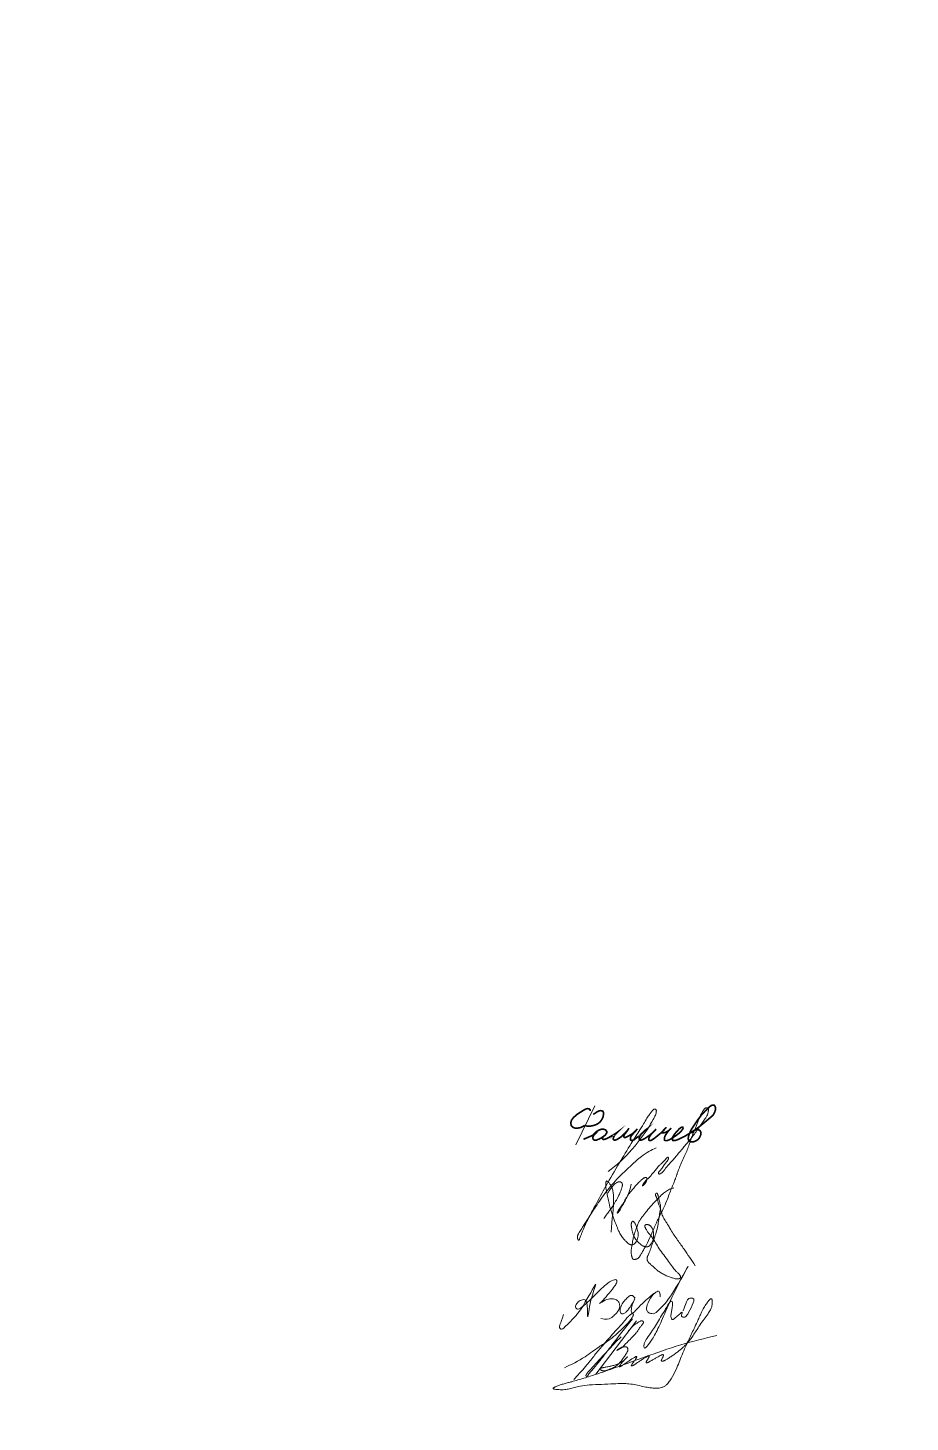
# Model space of a CAD drawing. Header units: millimetres. Extents: x 0 to 210, y 0 to 297.
# Drawn here: x 0 to 96.7, y 0 to 153 of the extents above; entities that cross this region are included whole.
import ezdxf

# ---------------------------------------------------------------- set-up
doc = ezdxf.new("R2010")
doc.units = ezdxf.units.MM
for name, pattern in [('K5LT32789', [0]), ('K5LT32790', [0]), ('K5LT32791', [0])]:
    doc.linetypes.add(name, pattern=pattern)
doc.layers.add('Системный слой', color=7, linetype='Continuous')

# ---------------------------------------------------------------- blocks, each defined once
blk = doc.blocks.new('U3')
at = {"layer": 'Системный слой', "color": 5, "linetype": 'K5LT32789', "lineweight": 18, "true_color": 0x0000ff}
for points in [[(66.59, 13.59), (66.37, 13.93), (66.02, 13.93), (65.69, 13.6), (65.32, 13.23), (65.02, 12.72), (64.9, 12.04), (65.1, 11.84), (65.46, 11.93), (65.68, 12.15), (65.94, 12.46), (66.3, 13), (66.69, 13.78), (66.3, 13), (66.17, 12.38), (66.17, 12.01), (66.26, 11.92), (66.42, 11.98), (67.18, 12.83), (68.01, 13.58), (68.42, 13.96), (68.87, 14.25), (69.08, 14.38), (69.24, 14.38), (69.33, 14.15), (69.33, 13.89), (69.33, 13.62), (69.33, 14.15), (69.24, 14.38), (69.08, 14.39), (68.42, 13.96), (67.82, 12.76), (67.82, 12.23), (68.07, 11.98), (68.41, 11.89), (68.76, 11.89), (69.05, 12.17), (69.4, 12.53), (70.55, 13.68), (73.32, 18.83), (70.55, 13.68), (69.57, 11.22), (68.81, 9.63), (68.13, 8.56), (67.69, 8.03), (67.55, 8.15), (67.55, 8.61), (67.87, 9.18), (68.45, 9.95), (69.38, 11.49), (70.32, 13.09), (70.52, 13.29), (70.67, 13.27), (70.72, 13.02), (70.64, 12.48), (70.58, 12.05), (70.49, 11.62), (70.58, 11.3), (70.75, 11.21), (71, 11.46), (71.46, 11.82), (71.88, 12.24), (71.61, 11.68), (71.74, 11.56), (71.93, 11.48), (72.13, 11.56), (72.39, 11.82), (73.09, 13.28), (73.01, 13.57), (72.75, 13.64), (72.4, 13.56), (72.18, 13.13), (72.02, 12.63), (71.88, 12.2)], [(58.75, 11.82), (58.54, 11.25), (58.34, 10.69), (58.27, 10.34), (58.43, 10.19), (58.63, 10.19), (58.83, 10.38), (59.39, 10.95), (60.78, 12.34), (62.77, 16.24), (61.58, 13.32), (61.37, 10.71), (61.37, 13.12), (61.12, 13.51), (60.55, 13.38), (60.15, 12.99), (60.02, 12.64), (60.15, 12.39), (60.51, 12.39), (61.37, 13.12), (62.54, 14.29), (63.35, 15.1), (64.27, 15.71), (64.66, 15.59), (64.56, 15.26), (64.33, 14.84), (63.56, 13.92), (62.92, 13.17), (62.48, 12.87), (63.34, 13.45), (64.02, 13.57), (64.47, 13.48), (64.77, 13.25), (64.91, 12.89), (64.91, 12.45), (64.64, 12.05), (64.37, 11.78), (63.95, 11.36), (63.48, 11.25), (62.83, 11.37)]]:
    blk.add_open_spline(points, degree=3, dxfattribs=at)
blk = doc.blocks.new('U4')
at = {"layer": 'Системный слой', "color": 5, "linetype": 'K5LT32790', "lineweight": 18, "true_color": 0x0000ff}
blk.add_open_spline([(63.97, 20.85), (64.01, 22.18), (64.34, 23.67), (64.19, 25.25), (64.11, 25.56), (64.02, 25.77), (63.93, 25.94), (63.83, 26.1), (63.74, 26.23), (63.66, 26.33), (63.6, 26.39), (63.56, 26.42), (63.54, 26.44), (63.52, 26.45), (63.51, 26.45), (63.5, 26.46), (63.49, 26.46), (63.48, 26.46), (63.47, 26.46), (63.46, 26.46), (63.46, 26.46), (63.45, 26.45), (63.44, 26.45), (63.44, 26.44), (63.43, 26.43), (63.42, 26.42), (63.42, 26.41), (63.41, 26.4), (63.41, 26.38), (63.4, 26.35), (63.39, 26.32), (63.39, 26.27), (63.38, 26.2), (63.38, 26.1), (63.38, 25.97), (63.38, 25.83), (63.4, 25.68), (63.42, 25.51), (63.46, 25.29), (63.53, 25), (63.61, 24.56), (63.74, 23.94), (63.95, 23.16), (64.25, 22.32), (64.55, 21.53), (64.83, 20.87), (65.11, 20.39), (65.38, 20.04), (65.61, 19.8), (65.79, 19.63), (65.91, 19.54), (66, 19.5), (66.06, 19.48), (66.11, 19.46), (66.17, 19.46), (66.22, 19.46), (66.28, 19.46), (66.34, 19.47), (66.39, 19.49), (66.43, 19.51), (66.47, 19.53), (66.51, 19.56), (66.55, 19.59), (66.59, 19.64), (66.64, 19.71), (66.7, 19.8), (66.77, 19.93), (66.84, 20.07), (66.89, 20.22), (66.92, 20.35), (66.93, 20.48), (66.93, 20.63), (66.91, 20.82), (66.86, 21.05), (66.79, 21.3), (66.72, 21.53), (66.65, 21.7), (66.58, 21.81), (66.53, 21.88), (66.48, 21.93), (66.44, 21.98), (66.41, 22.01), (66.38, 22.02), (66.37, 22.03), (66.35, 22.04), (66.34, 22.04), (66.33, 22.04), (66.32, 22.04), (66.31, 22.04), (66.31, 22.04), (66.3, 22.04), (66.29, 22.03), (66.29, 22.03), (66.28, 22.02), (66.27, 22.01), (66.26, 22), (66.25, 21.99), (66.24, 21.97), (66.23, 21.94), (66.21, 21.9), (66.2, 21.85), (66.18, 21.79), (66.17, 21.72), (66.17, 21.64), (66.17, 21.54), (66.19, 21.41), (66.23, 21.23), (66.27, 20.99), (66.33, 20.72), (66.43, 20.48), (66.54, 20.25), (66.68, 20.03), (66.85, 19.82), (67.03, 19.63), (67.21, 19.48), (67.36, 19.37), (67.48, 19.31), (67.59, 19.27), (67.69, 19.24), (67.78, 19.23), (67.86, 19.22), (67.92, 19.23), (67.98, 19.24), (68.02, 19.26), (68.07, 19.28), (68.11, 19.3), (68.15, 19.34), (68.2, 19.38), (68.26, 19.45), (68.33, 19.54), (68.4, 19.65), (68.47, 19.79), (68.53, 19.94), (68.58, 20.1), (68.61, 20.27), (68.62, 20.45), (68.62, 20.65), (68.6, 20.85), (68.56, 21.03), (68.51, 21.18), (68.45, 21.3), (68.39, 21.39), (68.33, 21.46), (68.28, 21.52), (68.22, 21.56), (68.16, 21.6), (68.09, 21.64), (68.03, 21.66), (67.97, 21.68), (67.92, 21.69), (67.88, 21.69), (67.85, 21.68), (67.82, 21.68), (67.79, 21.67), (67.76, 21.65), (67.73, 21.64), (67.71, 21.62), (67.69, 21.61), (67.68, 21.59), (67.67, 21.58), (67.67, 21.57), (67.66, 21.55), (67.66, 21.54), (67.65, 21.52), (67.65, 21.5), (67.65, 21.48), (67.66, 21.46), (67.67, 21.42), (67.68, 21.38), (67.71, 21.33), (67.75, 21.25), (67.8, 21.14), (67.87, 21.02), (67.96, 20.88), (68.09, 20.72), (68.29, 20.49), (68.54, 20.14), (68.86, 19.63), (69.24, 19), (69.74, 18.33), (70.24, 17.68), (70.66, 17.1), (70.95, 16.68), (71.19, 16.45), (71.35, 16.32), (71.44, 16.22), (71.5, 16.13), (71.53, 16.07), (71.56, 16.01), (71.57, 15.96), (71.58, 15.93), (71.58, 15.9), (71.58, 15.88), (71.57, 15.86), (71.57, 15.84), (71.56, 15.83), (71.55, 15.82), (71.54, 15.81), (71.53, 15.79), (71.51, 15.78), (71.49, 15.77), (71.47, 15.75), (71.43, 15.74), (71.39, 15.72), (71.35, 15.71), (71.29, 15.71), (71.23, 15.7), (71.15, 15.71), (71.04, 15.72), (70.89, 15.76), (70.66, 15.82), (70.32, 15.94), (69.92, 16.11), (69.5, 16.32), (69.17, 16.54), (68.9, 16.76), (68.66, 16.98), (68.4, 17.21), (68.17, 17.41), (68.03, 17.57), (67.97, 17.67), (67.94, 17.74), (67.92, 17.8), (67.91, 17.85), (67.9, 17.91), (67.9, 17.96), (67.91, 18.02), (67.92, 18.08), (67.94, 18.14), (67.97, 18.23), (68.03, 18.34), (68.1, 18.52), (68.21, 18.76), (68.31, 19.08), (68.43, 19.43), (68.57, 19.8), (68.73, 20.26), (68.92, 20.84), (69.08, 21.51), (69.18, 22.14), (69.24, 22.64), (69.31, 23.03), (69.37, 23.35), (69.39, 23.61), (69.36, 23.81), (69.32, 24.01), (69.26, 24.23), (69.21, 24.46), (69.16, 24.67), (69.12, 24.83), (69.09, 24.94), (69.06, 25.01), (69.04, 25.05), (69.03, 25.08), (69.01, 25.09), (69, 25.1), (68.99, 25.11), (68.98, 25.12), (68.97, 25.12), (68.96, 25.12), (68.95, 25.12), (68.95, 25.12), (68.94, 25.12), (68.93, 25.12), (68.92, 25.12), (68.9, 25.11), (68.89, 25.1), (68.88, 25.09), (68.87, 25.08), (68.86, 25.07), (68.85, 25.06), (68.84, 25.05), (68.84, 25.03), (68.83, 25.02), (68.83, 25), (68.83, 24.97), (68.83, 24.95), (68.83, 24.91), (68.84, 24.87), (68.86, 24.81), (68.89, 24.74), (68.93, 24.66), (68.98, 24.55), (69.04, 24.41), (69.09, 24.25), (69.14, 24.06), (69.22, 23.81), (69.33, 23.52), (69.43, 23.18), (69.52, 22.86), (69.62, 22.59), (69.75, 22.35), (69.9, 22.11), (70.07, 21.84), (70.27, 21.5), (70.52, 21.05), (70.86, 20.53), (71.24, 19.99), (71.61, 19.47), (72.27, 18.54), (72.79, 17.77), (73.19, 17.16)], degree=3, knots=[0, 0, 0, 0, 23.088924, 25.905784, 27.368497, 28.578535, 29.721875, 30.813961, 31.805183, 32.534012, 32.992903, 33.225793, 33.377047, 33.48833, 33.574551, 33.643805, 33.701224, 33.750367, 33.79387, 33.833355, 33.872141, 33.912355, 33.95659, 34.00557, 34.061357, 34.126468, 34.204109, 34.298549, 34.415744, 34.564555, 34.759459, 35.028229, 35.412864, 35.997175, 36.728139, 37.568941, 38.433825, 39.401332, 40.578431, 42.235398, 44.569602, 48.269133, 53.187712, 58.58434, 63.764044, 67.778676, 70.998143, 73.369834, 75.349816, 76.796874, 77.581324, 78.028914, 78.378087, 78.696803, 79.013489, 79.343373, 79.678587, 80.006824, 80.317932, 80.606471, 80.866035, 81.11641, 81.383983, 81.718354, 82.16781, 82.839361, 83.733235, 84.705422, 85.582724, 86.324391, 87.057116, 87.890757, 88.945341, 90.321141, 91.965571, 93.426367, 94.484215, 95.101021, 95.580997, 96.013141, 96.361093, 96.626002, 96.782739, 96.889142, 96.971138, 97.03813, 97.095272, 97.145901, 97.188561, 97.228747, 97.268915, 97.315311, 97.366861, 97.425655, 97.494454, 97.577142, 97.679623, 97.811915, 97.985663, 98.226797, 98.532587, 98.897786, 99.296036, 99.737821, 100.261724, 100.964229, 101.99978, 103.525411, 105.150667, 106.72453, 108.093532, 109.590313, 111.195302, 112.777483, 114.126394, 115.159714, 115.93325, 116.599105, 117.196687, 117.716186, 118.147278, 118.512091, 118.830828, 119.112084, 119.376147, 119.650254, 119.966184, 120.348472, 120.832611, 121.462575, 122.257884, 123.166317, 124.121896, 125.077441, 126.058759, 127.110722, 128.27138, 129.455541, 130.54928, 131.472222, 132.224076, 132.842804, 133.343527, 133.786162, 134.209733, 134.641953, 135.076751, 135.490934, 135.840567, 136.1162, 136.329021, 136.516582, 136.697073, 136.87991, 137.063295, 137.235465, 137.38613, 137.514261, 137.623548, 137.718445, 137.797689, 137.875651, 137.957944, 138.055516, 138.163779, 138.288043, 138.436309, 138.622516, 138.862075, 139.203128, 139.704326, 140.381097, 141.218915, 142.127317, 143.259517, 144.821141, 147.317764, 150.75711, 155.19517, 160.069171, 165.224464, 169.471142, 172.421411, 174.092925, 175.138298, 175.966748, 176.479558, 176.900272, 177.244752, 177.52135, 177.72293, 177.873709, 177.996322, 178.101436, 178.195314, 178.281517, 178.366118, 178.454913, 178.554755, 178.670049, 178.807074, 178.975201, 179.187234, 179.439473, 179.719727, 180.029511, 180.383269, 180.823448, 181.407111, 182.246837, 183.563618, 185.512414, 188.365901, 191.16936, 193.636194, 195.215931, 197.147086, 199.269225, 201.224518, 202.392176, 202.935446, 203.335749, 203.665039, 203.98044, 204.30527, 204.630666, 204.95421, 205.28424, 205.683122, 206.145312, 206.866804, 207.837862, 209.464316, 211.387339, 213.648133, 215.828171, 218.361631, 222.046321, 226.400789, 230.237614, 232.987127, 235.143069, 237.145235, 238.600123, 239.59432, 240.714469, 242.086859, 243.579513, 244.83703, 245.773068, 246.379449, 246.80954, 247.077534, 247.227517, 247.33398, 247.41847, 247.489521, 247.552012, 247.609222, 247.663606, 247.717168, 247.768592, 247.820784, 247.876677, 247.942191, 248.018083, 248.10247, 248.189421, 248.269471, 248.347072, 248.425637, 248.512886, 248.605679, 248.706816, 248.820413, 248.952282, 249.111489, 249.313956, 249.574155, 249.89782, 250.303709, 250.841791, 251.528272, 252.381244, 253.359593, 254.475963, 255.872687, 257.851092, 259.938273, 261.963603, 263.469883, 265.046448, 266.586695, 268.366913, 270.599666, 273.407082, 277.373027, 281.234201, 284.882343, 288.313023, 301, 301, 301, 301], dxfattribs=at)
blk = doc.blocks.new('U5')
at = {"layer": 'Системный слой', "color": 5, "linetype": 'K5LT32790', "lineweight": 18, "true_color": 0x0000ff}
for points, knots in [([(63.62, 27.49), (64.6, 28.18), (65.83, 29.34), (67.16, 31.04), (67.98, 32.12), (68.47, 33.03), (68.78, 33.58), (68.88, 33.87), (68.91, 34.02), (68.92, 34.11), (68.92, 34.17), (68.92, 34.2), (68.91, 34.23), (68.91, 34.25), (68.9, 34.27), (68.89, 34.28), (68.87, 34.29), (68.86, 34.3), (68.85, 34.32), (68.83, 34.33), (68.8, 34.34), (68.78, 34.34), (68.76, 34.35), (68.74, 34.35), (68.72, 34.35), (68.7, 34.35), (68.68, 34.34), (68.66, 34.34), (68.64, 34.33), (68.62, 34.31), (68.6, 34.29), (68.57, 34.26), (68.52, 34.21), (68.45, 34.13), (68.33, 33.98), (68.13, 33.71), (67.85, 33.28), (67.48, 32.64), (66.89, 31.72), (65.99, 30.3), (64.78, 28.31), (63.46, 26.03), (62.36, 24.04), (61.63, 22.67), (61.23, 21.87), (61.01, 21.39), (60.85, 21.02), (60.73, 20.7), (60.62, 20.42), (60.54, 20.21), (60.5, 20.08), (60.47, 20.02), (60.45, 20), (60.44, 19.99), (60.44, 19.98), (60.43, 19.97), (60.42, 19.97), (60.42, 19.96), (60.41, 19.96), (60.41, 19.96), (60.4, 19.96), (60.4, 19.96), (60.39, 19.96), (60.39, 19.96), (60.38, 19.96), (60.38, 19.97), (60.37, 19.97), (60.37, 19.98), (60.36, 19.98), (60.35, 19.99), (60.34, 20.01), (60.33, 20.03), (60.31, 20.06), (60.3, 20.1), (60.28, 20.15), (60.27, 20.2), (60.26, 20.26), (60.26, 20.32), (60.27, 20.39), (60.28, 20.45), (60.31, 20.52), (60.34, 20.6), (60.39, 20.69), (60.48, 20.84), (60.64, 21.11), (60.97, 21.62), (61.57, 22.56), (62.44, 23.9), (63.55, 25.52), (64.86, 26.94), (66.12, 28.15), (67.15, 29.07), (68.07, 29.7), (68.63, 29.96), (68.89, 30.08)], [0, 0, 0, 0, 8.550609, 12.054989, 15.548009, 18.191121, 19.498995, 20.058209, 20.381615, 20.589671, 20.716665, 20.79368, 20.851701, 20.900722, 20.944653, 20.985245, 21.025642, 21.06834, 21.115939, 21.168338, 21.224707, 21.283052, 21.340576, 21.394663, 21.443781, 21.488289, 21.53119, 21.575808, 21.625508, 21.683081, 21.754287, 21.848548, 21.98875, 22.223415, 22.641351, 23.38396, 24.591455, 26.333193, 28.725175, 32.394143, 38.444137, 45.386804, 51.336644, 54.759282, 56.550214, 57.736198, 58.581068, 59.410817, 60.190375, 60.748602, 61.044545, 61.139793, 61.19713, 61.237089, 61.267135, 61.290713, 61.309862, 61.325937, 61.339917, 61.352551, 61.36445, 61.376142, 61.388111, 61.400062, 61.412022, 61.424542, 61.439066, 61.45699, 61.479741, 61.509795, 61.550475, 61.607942, 61.688058, 61.795635, 61.922219, 62.059168, 62.198495, 62.342871, 62.495112, 62.658157, 62.830855, 63.02153, 63.245709, 63.594568, 64.237865, 65.516344, 67.957442, 72.253573, 76.989753, 81.977365, 86.090995, 89.562811, 91.905588, 94, 94, 94, 94]), ([(66.17, 26.12), (66.09, 25.64), (65.86, 25.03), (65.5, 24.29), (65.26, 23.9), (65.09, 23.58), (64.99, 23.38), (64.93, 23.26), (64.88, 23.19), (64.85, 23.14), (64.81, 23.1), (64.77, 23.05), (64.74, 23.02), (64.7, 22.98), (64.68, 22.96), (64.66, 22.94), (64.65, 22.93), (64.64, 22.93), (64.64, 22.93), (64.64, 22.92), (64.63, 22.92), (64.63, 22.92), (64.63, 22.92), (64.63, 22.92), (64.62, 22.92), (64.62, 22.93), (64.62, 22.93), (64.62, 22.93), (64.62, 22.94), (64.63, 22.94), (64.63, 22.94), (64.63, 22.95), (64.63, 22.96), (64.64, 22.98), (64.65, 23), (64.66, 23.03), (64.67, 23.06), (64.69, 23.1), (64.71, 23.14), (64.74, 23.19), (64.77, 23.25), (64.82, 23.32), (64.89, 23.41), (64.99, 23.54), (65.12, 23.74), (65.27, 23.98), (65.41, 24.23), (65.55, 24.49), (65.72, 24.78), (65.93, 25.08), (66.16, 25.35), (66.36, 25.58), (66.57, 25.83), (66.82, 26.12), (67.11, 26.41), (67.33, 26.62), (67.47, 26.73), (67.54, 26.77), (67.6, 26.8), (67.65, 26.82), (67.7, 26.84), (67.74, 26.85), (67.77, 26.85), (67.79, 26.85), (67.81, 26.85), (67.82, 26.84), (67.83, 26.84), (67.84, 26.83), (67.85, 26.83), (67.86, 26.82), (67.86, 26.81), (67.87, 26.81), (67.87, 26.8), (67.88, 26.79), (67.88, 26.77), (67.88, 26.75), (67.88, 26.73), (67.88, 26.7), (67.88, 26.65), (67.87, 26.59), (67.86, 26.53), (67.84, 26.46), (67.82, 26.4), (67.8, 26.35), (67.77, 26.29), (67.73, 26.24), (67.68, 26.18), (67.64, 26.12), (67.6, 26.07), (67.56, 26.04), (67.53, 26.01), (67.5, 25.98), (67.47, 25.96), (67.44, 25.94), (67.43, 25.92), (67.41, 25.92), (67.41, 25.91), (67.4, 25.91), (67.4, 25.91), (67.39, 25.91), (67.39, 25.91), (67.39, 25.91), (67.39, 25.91), (67.38, 25.91), (67.38, 25.91), (67.38, 25.91), (67.38, 25.91), (67.38, 25.92), (67.38, 25.92), (67.38, 25.92), (67.38, 25.93), (67.38, 25.93), (67.39, 25.94), (67.39, 25.95), (67.4, 25.96), (67.4, 25.98), (67.42, 26), (67.43, 26.03), (67.45, 26.05), (67.46, 26.08), (67.48, 26.1), (67.5, 26.14), (67.53, 26.19), (67.57, 26.26), (67.62, 26.34), (67.69, 26.42), (67.78, 26.52), (67.9, 26.63), (68.06, 26.76), (68.2, 26.91), (68.34, 27.07), (68.46, 27.23), (68.6, 27.39), (68.75, 27.56), (68.89, 27.75), (69.04, 27.94), (69.22, 28.14), (69.43, 28.33), (69.63, 28.52), (69.78, 28.67), (69.88, 28.78), (69.94, 28.86), (70, 28.92), (70.05, 28.97), (70.09, 29.01), (70.12, 29.04), (70.14, 29.05), (70.16, 29.06), (70.17, 29.07), (70.17, 29.07), (70.18, 29.07), (70.19, 29.07), (70.19, 29.07), (70.2, 29.07), (70.2, 29.07), (70.21, 29.06), (70.21, 29.06), (70.22, 29.06), (70.22, 29.05), (70.22, 29.05), (70.23, 29.04), (70.23, 29.03), (70.24, 29.02), (70.24, 29), (70.24, 28.98), (70.25, 28.96), (70.25, 28.93), (70.24, 28.9), (70.24, 28.87), (70.23, 28.85), (70.22, 28.82), (70.2, 28.78), (70.17, 28.74), (70.12, 28.67), (70.05, 28.58), (69.95, 28.45), (69.83, 28.3), (69.72, 28.12), (69.61, 27.95), (69.49, 27.81), (69.41, 27.7), (69.34, 27.6), (69.28, 27.54), (69.23, 27.49), (69.2, 27.45), (69.18, 27.42), (69.17, 27.39), (69.16, 27.38), (69.16, 27.36), (69.16, 27.34), (69.16, 27.32), (69.16, 27.3), (69.16, 27.28), (69.17, 27.27), (69.17, 27.25), (69.18, 27.24), (69.19, 27.24), (69.19, 27.23), (69.2, 27.22), (69.2, 27.22), (69.21, 27.22), (69.22, 27.21), (69.23, 27.21), (69.24, 27.21), (69.25, 27.21), (69.27, 27.22), (69.28, 27.22), (69.31, 27.23), (69.33, 27.24), (69.37, 27.26), (69.42, 27.29), (69.47, 27.32), (69.53, 27.37), (69.59, 27.42), (69.66, 27.49), (69.75, 27.6), (69.87, 27.76), (70.05, 27.99), (70.3, 28.28), (70.63, 28.63), (70.98, 29.04), (71.37, 29.51), (71.75, 29.97), (72.14, 30.42), (72.52, 30.86), (72.91, 31.34), (73.27, 31.86), (73.63, 32.38), (73.98, 32.85), (74.26, 33.26), (74.45, 33.56), (74.55, 33.77), (74.58, 33.91), (74.61, 34.02), (74.62, 34.11), (74.63, 34.17), (74.64, 34.22), (74.64, 34.27), (74.63, 34.31), (74.63, 34.34), (74.61, 34.37), (74.6, 34.4), (74.59, 34.42), (74.57, 34.44), (74.55, 34.46), (74.54, 34.47), (74.52, 34.49), (74.5, 34.49), (74.49, 34.5), (74.47, 34.5), (74.46, 34.5), (74.44, 34.5), (74.42, 34.5), (74.39, 34.5), (74.37, 34.49), (74.34, 34.47), (74.3, 34.45), (74.26, 34.43), (74.22, 34.39), (74.18, 34.35), (74.14, 34.3), (74.1, 34.24), (74.05, 34.16), (73.99, 34.05), (73.89, 33.88), (73.76, 33.64), (73.63, 33.31), (73.48, 32.94), (73.34, 32.55), (73.17, 32.14), (72.98, 31.7), (72.79, 31.22), (72.61, 30.7), (72.42, 30.16), (72.2, 29.58), (71.91, 28.95), (71.62, 28.35), (71.41, 27.82), (71.28, 27.45), (71.2, 27.24), (71.16, 27.11), (71.1, 26.94), (70.98, 26.63), (70.81, 26.19), (70.58, 25.63), (70.33, 24.99), (70.04, 24.23), (69.66, 23.37), (69.16, 22.38), (68.67, 21.3), (68.2, 20.21), (67.77, 19.28), (67.36, 18.67), (67.17, 18.27), (67.04, 18.09), (66.96, 18.01), (66.9, 17.97), (66.84, 17.93), (66.78, 17.9), (66.72, 17.88), (66.65, 17.86), (66.58, 17.85), (66.52, 17.85), (66.47, 17.85), (66.43, 17.86), (66.4, 17.86), (66.38, 17.87), (66.36, 17.88), (66.35, 17.9), (66.33, 17.91), (66.32, 17.93), (66.3, 17.95), (66.29, 17.98), (66.27, 18.01), (66.26, 18.07), (66.24, 18.15), (66.21, 18.26), (66.18, 18.4), (66.15, 18.55), (66.14, 18.7), (66.15, 18.86), (66.18, 19.04), (66.23, 19.27), (66.28, 19.59), (66.34, 19.99), (66.45, 20.44), (66.59, 20.86), (66.7, 21.2), (66.8, 21.47), (66.89, 21.73), (67.01, 21.99), (67.2, 22.29), (67.49, 22.68), (67.89, 23.2), (68.44, 23.83), (69.01, 24.46), (69.54, 24.98), (69.94, 25.31), (70.25, 25.49), (70.53, 25.61), (70.73, 25.67), (70.85, 25.71)], [0, 0, 0, 0, 9.050129, 12.27524, 15.459, 17.73484, 19.057413, 19.710841, 20.186256, 20.578255, 20.920156, 21.263228, 21.624829, 21.943402, 22.174143, 22.29629, 22.36276, 22.406894, 22.439057, 22.464194, 22.484922, 22.502166, 22.516262, 22.528133, 22.539447, 22.552242, 22.56817, 22.588053, 22.611987, 22.639741, 22.672744, 22.715192, 22.776687, 22.87041, 23.023044, 23.2152, 23.446308, 23.698853, 24.014406, 24.364067, 24.793807, 25.28352, 25.941626, 26.877925, 28.429965, 30.348657, 32.240773, 33.898399, 35.948367, 38.485583, 40.825304, 42.59187, 44.267244, 46.970047, 49.74801, 51.863744, 52.701471, 53.104911, 53.483029, 53.862972, 54.210178, 54.473163, 54.650607, 54.780151, 54.882015, 54.96597, 55.037892, 55.101774, 55.160577, 55.215489, 55.269733, 55.3265, 55.390437, 55.464507, 55.552848, 55.661752, 55.802045, 55.996896, 56.278982, 56.657771, 57.087852, 57.530059, 57.926999, 58.28654, 58.645161, 59.086887, 59.580412, 60.070145, 60.456808, 60.770321, 61.020502, 61.287434, 61.539711, 61.751465, 61.877288, 61.951174, 62.001019, 62.037083, 62.064047, 62.085222, 62.102691, 62.117816, 62.131035, 62.143011, 62.154708, 62.167188, 62.181333, 62.197688, 62.21651, 62.238222, 62.264236, 62.296726, 62.338711, 62.394112, 62.469848, 62.581386, 62.750144, 62.953234, 63.151975, 63.325302, 63.501424, 63.750698, 64.126703, 64.655732, 65.239268, 65.888652, 66.649933, 67.724768, 68.970934, 70.450533, 71.673771, 72.965674, 74.199734, 75.716608, 77.191491, 78.669398, 80.263602, 82.259995, 84.0227, 85.431088, 86.180031, 86.82002, 87.357354, 87.830339, 88.196682, 88.427814, 88.563885, 88.657509, 88.728451, 88.784957, 88.831759, 88.871976, 88.907862, 88.941164, 88.973333, 89.002363, 89.031139, 89.061129, 89.097204, 89.139544, 89.190239, 89.252182, 89.329582, 89.428874, 89.559889, 89.727893, 89.910432, 90.08993, 90.259821, 90.437176, 90.634512, 90.867411, 91.167757, 91.627014, 92.382088, 93.419966, 94.672454, 96.030915, 97.344377, 98.512333, 99.382533, 100.080146, 100.642761, 101.098523, 101.416568, 101.614452, 101.761411, 101.888131, 102.002041, 102.112642, 102.228685, 102.353162, 102.475542, 102.582798, 102.67162, 102.744553, 102.805473, 102.857643, 102.905538, 102.953137, 103.003348, 103.057077, 103.11538, 103.180499, 103.255316, 103.343787, 103.451799, 103.589159, 103.775473, 104.036879, 104.381072, 104.782032, 105.231565, 105.731185, 106.331113, 107.131661, 108.329516, 110.150194, 112.636877, 115.501671, 119.160964, 122.898631, 126.952961, 130.409086, 134.037174, 137.994275, 142.035946, 146.041027, 149.822245, 153.085433, 155.385996, 156.523495, 157.344961, 158.084473, 158.656408, 159.032405, 159.319553, 159.62593, 159.882585, 160.081757, 160.265654, 160.447561, 160.63144, 160.806021, 160.962993, 161.100471, 161.220792, 161.327559, 161.424857, 161.521276, 161.623153, 161.736504, 161.863212, 162.008568, 162.179889, 162.387514, 162.643846, 162.945007, 163.264358, 163.6135, 164.014772, 164.533206, 165.020618, 165.794064, 166.857794, 168.64401, 171.006738, 173.517367, 176.204619, 178.789913, 181.800729, 185.264053, 188.598832, 192.086757, 196.039981, 200.351441, 204.98312, 208.606796, 211.174086, 212.324149, 212.840152, 213.814159, 215.76165, 218.911517, 222.760316, 227.121283, 231.883071, 238.054257, 244.879079, 252.670992, 260.372327, 267.206768, 271.910472, 274.294825, 275.442431, 276.007431, 276.456493, 276.872537, 277.298483, 277.734538, 278.182349, 278.627236, 279.027811, 279.347916, 279.582846, 279.760539, 279.906542, 280.032941, 280.152577, 280.276179, 280.413989, 280.572354, 280.762102, 281.004984, 281.334701, 281.830666, 282.557033, 283.530703, 284.521091, 285.429966, 286.323075, 287.47734, 288.942216, 290.783007, 293.428229, 296.57457, 299.586331, 301.717918, 303.359613, 305.016414, 306.799751, 308.827327, 311.560281, 315.955926, 321.284596, 327.290578, 331.929165, 335.294372, 337.07654, 338.608554, 341, 341, 341, 341]), ([(63.6, 25.13), (63.8, 25.43), (64.03, 25.83), (64.4, 26.16), (64.54, 26.25), (64.65, 26.31), (64.73, 26.35), (64.8, 26.37), (64.85, 26.37), (64.89, 26.38), (64.92, 26.37), (64.95, 26.37), (64.99, 26.36), (65.02, 26.34), (65.05, 26.32), (65.08, 26.3), (65.11, 26.28), (65.13, 26.25), (65.15, 26.22), (65.16, 26.19), (65.18, 26.16), (65.19, 26.13), (65.19, 26.09), (65.2, 26.04), (65.2, 25.98), (65.19, 25.91), (65.17, 25.8), (65.13, 25.66), (65.06, 25.47), (64.94, 25.18), (64.74, 24.75), (64.47, 24.22), (64.13, 23.7), (63.81, 23.25), (63.5, 22.81), (63.29, 22.52), (63.18, 22.35)], [0, 0, 0, 0, 6.031327, 7.224988, 8.103691, 8.779791, 9.271523, 9.620615, 9.879085, 10.092232, 10.278511, 10.453749, 10.630111, 10.818394, 11.017829, 11.223201, 11.427374, 11.623322, 11.806227, 11.978077, 12.150954, 12.337468, 12.550087, 12.799771, 13.111892, 13.519386, 14.078895, 14.842107, 15.895849, 17.445078, 19.990893, 23.601088, 27.190299, 30.147219, 32.759048, 36, 36, 36, 36])]:
    blk.add_open_spline(points, degree=3, knots=knots, dxfattribs=at)
blk = doc.blocks.new('U6')
at = {"layer": 'Системный слой', "color": 5, "linetype": 'K5LT32790', "lineweight": 18, "true_color": 0x0000ff}
blk.add_line((66.73, 11.11), (62.27, 5.26), dxfattribs=at)
for points, knots in [([(65.88, 10), (66.09, 10.26), (66.37, 10.58), (66.79, 10.86), (66.98, 10.98), (67.12, 11.06), (67.21, 11.1), (67.25, 11.11), (67.29, 11.11), (67.32, 11.11), (67.35, 11.11), (67.37, 11.1), (67.4, 11.09), (67.42, 11.08), (67.44, 11.07), (67.46, 11.05), (67.47, 11.04), (67.48, 11.03), (67.49, 11.01), (67.5, 11), (67.5, 10.99), (67.51, 10.97), (67.51, 10.96), (67.51, 10.94), (67.51, 10.92), (67.5, 10.9), (67.49, 10.88), (67.48, 10.85), (67.46, 10.81), (67.42, 10.76), (67.37, 10.69), (67.29, 10.6), (67.19, 10.47), (67.08, 10.32), (66.96, 10.13), (66.79, 9.9), (66.57, 9.63), (66.29, 9.34), (66.01, 9.05), (65.78, 8.81), (65.59, 8.62), (65.45, 8.47), (65.34, 8.35), (65.25, 8.27), (65.17, 8.21), (65.1, 8.16), (65.02, 8.1), (64.93, 8.05), (64.83, 8), (64.75, 7.95), (64.69, 7.92), (64.66, 7.9), (64.63, 7.89), (64.62, 7.88), (64.61, 7.88), (64.6, 7.88), (64.59, 7.87), (64.59, 7.87), (64.58, 7.87), (64.58, 7.87), (64.58, 7.87), (64.58, 7.87), (64.58, 7.87), (64.58, 7.87), (64.58, 7.87), (64.58, 7.87), (64.58, 7.88), (64.58, 7.88), (64.58, 7.88), (64.59, 7.88), (64.59, 7.88), (64.59, 7.89), (64.6, 7.89), (64.61, 7.9), (64.62, 7.9), (64.63, 7.91), (64.65, 7.92), (64.67, 7.94), (64.71, 7.97), (64.77, 8.01), (64.85, 8.05), (64.94, 8.11), (65.04, 8.16), (65.14, 8.21), (65.24, 8.24), (65.34, 8.26), (65.43, 8.27), (65.5, 8.27), (65.57, 8.26), (65.61, 8.25), (65.65, 8.24), (65.67, 8.23), (65.69, 8.22), (65.71, 8.2), (65.73, 8.18), (65.74, 8.17), (65.75, 8.14), (65.77, 8.12), (65.78, 8.08), (65.79, 8.05), (65.79, 8), (65.8, 7.95), (65.79, 7.9), (65.79, 7.85), (65.77, 7.79), (65.75, 7.73), (65.71, 7.65), (65.64, 7.54), (65.54, 7.39), (65.39, 7.17), (65.2, 6.88), (64.97, 6.58), (64.73, 6.33), (64.51, 6.15), (64.31, 6.02), (64.11, 5.92), (63.86, 5.83), (63.61, 5.75), (63.4, 5.66), (63.26, 5.62), (63.17, 5.62), (63.11, 5.62), (63.07, 5.63), (63.02, 5.64), (62.97, 5.66), (62.91, 5.68), (62.87, 5.7), (62.84, 5.72), (62.81, 5.74), (62.79, 5.75), (62.77, 5.77), (62.75, 5.79), (62.74, 5.8), (62.73, 5.82), (62.73, 5.83), (62.73, 5.84), (62.73, 5.85), (62.74, 5.87), (62.75, 5.88), (62.76, 5.89), (62.78, 5.9), (62.8, 5.91), (62.83, 5.92), (62.87, 5.94), (62.93, 5.95), (63, 5.97), (63.09, 5.98), (63.22, 6.01), (63.4, 6.04), (63.65, 6.08), (63.98, 6.15), (64.35, 6.24), (64.71, 6.37), (65, 6.52), (65.22, 6.66), (65.38, 6.78), (65.5, 6.89), (65.58, 6.97), (65.64, 7.03), (65.68, 7.07), (65.71, 7.1), (65.72, 7.12), (65.74, 7.14), (65.75, 7.15), (65.76, 7.16), (65.76, 7.17), (65.77, 7.17), (65.77, 7.17), (65.77, 7.18), (65.77, 7.18), (65.77, 7.18), (65.77, 7.18), (65.77, 7.18), (65.77, 7.18), (65.77, 7.18), (65.77, 7.18), (65.76, 7.18), (65.76, 7.18), (65.75, 7.17), (65.75, 7.16), (65.74, 7.15), (65.72, 7.14), (65.71, 7.13), (65.68, 7.1), (65.65, 7.07), (65.61, 7.03), (65.56, 6.97), (65.48, 6.89), (65.36, 6.76), (65.23, 6.6), (65.09, 6.44), (64.99, 6.32), (64.93, 6.23), (64.9, 6.19), (64.88, 6.16), (64.86, 6.13), (64.86, 6.11), (64.85, 6.1), (64.85, 6.09), (64.85, 6.08), (64.85, 6.07), (64.85, 6.07), (64.86, 6.06), (64.87, 6.06), (64.88, 6.06), (64.89, 6.07), (64.91, 6.07), (64.94, 6.08), (64.97, 6.1), (65.01, 6.12), (65.06, 6.15), (65.13, 6.19), (65.23, 6.25), (65.36, 6.33), (65.56, 6.47), (65.82, 6.65), (66.1, 6.84), (66.33, 7), (66.49, 7.09), (66.58, 7.14), (66.64, 7.17), (66.68, 7.19), (66.71, 7.2), (66.73, 7.21), (66.75, 7.21), (66.77, 7.21), (66.78, 7.21), (66.78, 7.2), (66.79, 7.19), (66.79, 7.18), (66.79, 7.17), (66.78, 7.16), (66.78, 7.14), (66.77, 7.13), (66.76, 7.11), (66.75, 7.08), (66.73, 7.04), (66.7, 7), (66.65, 6.93), (66.59, 6.83), (66.49, 6.7), (66.39, 6.56), (66.31, 6.44), (66.25, 6.35), (66.22, 6.29), (66.2, 6.26), (66.19, 6.24), (66.18, 6.22), (66.17, 6.2), (66.17, 6.19), (66.17, 6.18), (66.17, 6.17), (66.18, 6.17), (66.18, 6.16), (66.19, 6.16), (66.21, 6.16), (66.22, 6.16), (66.24, 6.16), (66.27, 6.17), (66.3, 6.19), (66.34, 6.21), (66.39, 6.23), (66.46, 6.27), (66.56, 6.33), (66.69, 6.42), (66.89, 6.55), (67.16, 6.73), (67.44, 6.92), (67.68, 7.07), (67.84, 7.17), (67.93, 7.22), (67.99, 7.24), (68.03, 7.26), (68.07, 7.27), (68.09, 7.27), (68.11, 7.28), (68.12, 7.27), (68.13, 7.27), (68.14, 7.26), (68.14, 7.25), (68.15, 7.24), (68.14, 7.22), (68.14, 7.2), (68.13, 7.19), (68.13, 7.17), (68.12, 7.14), (68.1, 7.11), (68.07, 7.06), (68.03, 6.99), (67.98, 6.9), (67.92, 6.8), (67.87, 6.72), (67.84, 6.66), (67.82, 6.62), (67.81, 6.59), (67.81, 6.57), (67.8, 6.56), (67.8, 6.55), (67.8, 6.54), (67.8, 6.53), (67.81, 6.52), (67.81, 6.51), (67.83, 6.5), (67.84, 6.5), (67.85, 6.5), (67.88, 6.5), (67.9, 6.51), (67.94, 6.52), (67.98, 6.53), (68.03, 6.56), (68.11, 6.59), (68.2, 6.64), (68.34, 6.72), (68.55, 6.84), (68.81, 7), (69.09, 7.16), (69.31, 7.28), (69.45, 7.35), (69.52, 7.38), (69.57, 7.39), (69.61, 7.4), (69.64, 7.41), (69.66, 7.41), (69.68, 7.4), (69.69, 7.4), (69.7, 7.39), (69.71, 7.37), (69.71, 7.36), (69.71, 7.35), (69.71, 7.33), (69.71, 7.32), (69.7, 7.3), (69.69, 7.27), (69.68, 7.24), (69.66, 7.2), (69.64, 7.14), (69.59, 7.06), (69.55, 6.97), (69.51, 6.89), (69.49, 6.84), (69.47, 6.8), (69.47, 6.78), (69.46, 6.76), (69.46, 6.74), (69.46, 6.73), (69.47, 6.71), (69.47, 6.7), (69.48, 6.69), (69.48, 6.68), (69.49, 6.68), (69.51, 6.67), (69.52, 6.67), (69.54, 6.67), (69.56, 6.67), (69.59, 6.68), (69.62, 6.68), (69.66, 6.7), (69.71, 6.71), (69.78, 6.74), (69.86, 6.78), (69.97, 6.84), (70.13, 6.94), (70.37, 7.08), (70.67, 7.28), (71.01, 7.52), (71.34, 7.77), (71.63, 8.01), (71.9, 8.24), (72.15, 8.49), (72.4, 8.76), (72.68, 9.1), (72.97, 9.53), (73.31, 10.06), (73.71, 10.66), (74.14, 11.28), (74.54, 11.83), (74.82, 12.22), (74.94, 12.48), (74.99, 12.65), (75.02, 12.8), (75.04, 12.95), (75.05, 13.09), (75.06, 13.22), (75.05, 13.32), (75.04, 13.39), (75.03, 13.43), (75.02, 13.47), (75.01, 13.49), (75, 13.5), (74.99, 13.52), (74.98, 13.53), (74.97, 13.53), (74.96, 13.54), (74.96, 13.54), (74.95, 13.54), (74.94, 13.55), (74.93, 13.55), (74.92, 13.54), (74.91, 13.54), (74.89, 13.54), (74.88, 13.53), (74.86, 13.52), (74.83, 13.5), (74.81, 13.48), (74.77, 13.45), (74.73, 13.4), (74.67, 13.33), (74.59, 13.23), (74.48, 13.08), (74.35, 12.89), (74.2, 12.66), (74.06, 12.41), (73.9, 12.12), (73.72, 11.73), (73.47, 11.15), (73.06, 10.26), (72.45, 8.98), (71.74, 7.43), (71.18, 5.93), (70.67, 4.93), (70.32, 4.4), (70.12, 4.17), (69.98, 4.04), (69.85, 3.95), (69.71, 3.88), (69.54, 3.81), (69.35, 3.76), (69.12, 3.72), (68.85, 3.71), (68.5, 3.73), (68.02, 3.8), (67.4, 3.92), (66.68, 4.09), (65.94, 4.21), (65.13, 4.24), (64.12, 4.2), (62.92, 4.13), (61.69, 4.1), (60.68, 3.99), (59.95, 3.8), (59.4, 3.65), (58.93, 3.57), (58.54, 3.55), (58.24, 3.56), (58, 3.58), (57.83, 3.6), (57.73, 3.62), (57.68, 3.64), (57.65, 3.65), (57.64, 3.65), (57.62, 3.66), (57.61, 3.67), (57.61, 3.67), (57.6, 3.68), (57.6, 3.68), (57.59, 3.69), (57.59, 3.69), (57.59, 3.69), (57.59, 3.7), (57.59, 3.7), (57.59, 3.71), (57.6, 3.71), (57.6, 3.72), (57.6, 3.73), (57.61, 3.73), (57.62, 3.74), (57.63, 3.75), (57.65, 3.76), (57.67, 3.78), (57.7, 3.8), (57.74, 3.82), (57.8, 3.85), (57.89, 3.89), (58.03, 3.94), (58.2, 4.01), (58.39, 4.08), (58.59, 4.15), (58.81, 4.21), (59.04, 4.27), (59.32, 4.35), (59.75, 4.46), (60.54, 4.68), (61.96, 5.12), (64.38, 5.95), (67.67, 7.16), (71.54, 8.52), (74.24, 9.21), (75.57, 9.51)], [0, 0, 0, 0, 6.158308, 7.924944, 9.397219, 10.421772, 10.878244, 11.151197, 11.36381, 11.548551, 11.718723, 11.877713, 12.036027, 12.196544, 12.358164, 12.506286, 12.632493, 12.736928, 12.819521, 12.898812, 12.980771, 13.07523, 13.173556, 13.279268, 13.396608, 13.531064, 13.690326, 13.886288, 14.140321, 14.494376, 15.023758, 15.795804, 16.773927, 17.9322, 19.328256, 21.031002, 23.191239, 26.01508, 28.508359, 30.764949, 32.158381, 33.57364, 34.542076, 35.296285, 35.858711, 36.382363, 36.930279, 37.613953, 38.340853, 38.974758, 39.36394, 39.584276, 39.729431, 39.831741, 39.905683, 39.959643, 39.999056, 40.02768, 40.048222, 40.062694, 40.072775, 40.079767, 40.084961, 40.089793, 40.09578, 40.104088, 40.115492, 40.13093, 40.149822, 40.171984, 40.197656, 40.229358, 40.269864, 40.322352, 40.391158, 40.483151, 40.610685, 40.79026, 41.065436, 41.512004, 42.088709, 42.770629, 43.467951, 44.184491, 44.869892, 45.483626, 46.046275, 46.524145, 46.915912, 47.196275, 47.40917, 47.586207, 47.738846, 47.877531, 48.013016, 48.157728, 48.31924, 48.502929, 48.715108, 48.96183, 49.243774, 49.540729, 49.8478, 50.172102, 50.537958, 50.965281, 51.494288, 52.20384, 53.298857, 54.917421, 57.240739, 59.738769, 62.02238, 63.698303, 65.037791, 66.331625, 68.02956, 69.84719, 71.368716, 72.206354, 72.649589, 72.981788, 73.276043, 73.570472, 73.929446, 74.299002, 74.63126, 74.848184, 75.010867, 75.161965, 75.335461, 75.49506, 75.620009, 75.719661, 75.802316, 75.875542, 75.946386, 76.021533, 76.107513, 76.21105, 76.339562, 76.501776, 76.708489, 76.973585, 77.315523, 77.75974, 78.342864, 79.120835, 80.18625, 81.706721, 83.852292, 86.465219, 88.951659, 90.978666, 92.487594, 93.76585, 94.760654, 95.480574, 95.959313, 96.294546, 96.536659, 96.714464, 96.846112, 96.943809, 97.01613, 97.069288, 97.107887, 97.1354, 97.154486, 97.167231, 97.175363, 97.180572, 97.184743, 97.189776, 97.197329, 97.209122, 97.228653, 97.258997, 97.303617, 97.365208, 97.448469, 97.559514, 97.706462, 97.900415, 98.157187, 98.500801, 98.971779, 99.653407, 100.680484, 102.16221, 103.578184, 104.648543, 105.155236, 105.478521, 105.704428, 105.867108, 105.985778, 106.07285, 106.137041, 106.188892, 106.233202, 106.275598, 106.31862, 106.370033, 106.436882, 106.52608, 106.645289, 106.803787, 107.01342, 107.289946, 107.655243, 108.141506, 108.800592, 109.730549, 111.109505, 113.317286, 115.629589, 117.547768, 118.521059, 119.084698, 119.470627, 119.745056, 119.943042, 120.086716, 120.191551, 120.26935, 120.330025, 120.382672, 120.435962, 120.498121, 120.565387, 120.641314, 120.728412, 120.840736, 120.985691, 121.174077, 121.421722, 121.753873, 122.217132, 122.901613, 123.981872, 125.172225, 126.200607, 126.79256, 127.136357, 127.367267, 127.532062, 127.652773, 127.742537, 127.810135, 127.865237, 127.915133, 127.96426, 128.015006, 128.071903, 128.142719, 128.234954, 128.356669, 128.517397, 128.729164, 129.007855, 129.375448, 129.864201, 130.525978, 131.458654, 132.841604, 135.051627, 137.371779, 139.298243, 140.282632, 140.852634, 141.243893, 141.523176, 141.725905, 141.87456, 141.985024, 142.069602, 142.138778, 142.20217, 142.268885, 142.347585, 142.446693, 142.552857, 142.668386, 142.796019, 142.962407, 143.184377, 143.493216, 143.947083, 144.660187, 145.445963, 146.126993, 146.522898, 146.755674, 146.914043, 147.029277, 147.105459, 147.165051, 147.224298, 147.295401, 147.367417, 147.434207, 147.504148, 147.585142, 147.684943, 147.81179, 147.975245, 148.18721, 148.463335, 148.825333, 149.305406, 149.95641, 150.882496, 152.258218, 154.475246, 156.620318, 158.321251, 159.038433, 159.502054, 159.828856, 160.066775, 160.243468, 160.37743, 160.482373, 160.569441, 160.648431, 160.728415, 160.81803, 160.908084, 160.998756, 161.091733, 161.206325, 161.353931, 161.549093, 161.818906, 162.212882, 162.829199, 163.508952, 164.099592, 164.445709, 164.650604, 164.788255, 164.903661, 165.007576, 165.109001, 165.194462, 165.26938, 165.338661, 165.406872, 165.478408, 165.557687, 165.64939, 165.758763, 165.891992, 166.05668, 166.262506, 166.522189, 166.853055, 167.279787, 167.839914, 168.596742, 169.679428, 171.288032, 173.772391, 176.439711, 179.127961, 181.338538, 183.565781, 185.724368, 187.964675, 190.532192, 193.913297, 197.664225, 202.240399, 207.365977, 211.891604, 214.950288, 216.260728, 217.307529, 218.226173, 219.136534, 220.048062, 220.900546, 221.546871, 221.9542, 222.219116, 222.412338, 222.560372, 222.677648, 222.773298, 222.853632, 222.923292, 222.978973, 223.025473, 223.071419, 223.126411, 223.191335, 223.263092, 223.344759, 223.440037, 223.553558, 223.691355, 223.86161, 224.075985, 224.352298, 224.720891, 225.244768, 226.022651, 227.234024, 228.694978, 230.400721, 232.151975, 234.169342, 236.596891, 240.264912, 245.911745, 254.96485, 266.835794, 277.658947, 284.885559, 287.882731, 289.514301, 290.547995, 291.464177, 292.424746, 293.549213, 294.775006, 296.163908, 297.809999, 299.883699, 302.703567, 306.933828, 311.679125, 316.501759, 320.996631, 326.836537, 335.266963, 343.465594, 349.957026, 354.09066, 357.579706, 360.721275, 362.932241, 364.823848, 366.400364, 367.448979, 368.024725, 368.279323, 368.440012, 368.5553, 368.642037, 368.709291, 368.762747, 368.806287, 368.842721, 368.874182, 368.900514, 368.926113, 368.952467, 368.982922, 369.016093, 369.053534, 369.097024, 369.148696, 369.211201, 369.287947, 369.383467, 369.504023, 369.658723, 369.861852, 370.138802, 370.52869, 371.119523, 372.038078, 373.203074, 374.521743, 375.833878, 377.215726, 378.767848, 380.290034, 382.688597, 387.074598, 395.697937, 410.437499, 434.93092, 461.366967, 487, 487, 487, 487]), ([(58.83, 5.97), (59.61, 6.31), (60.68, 6.85), (61.87, 7.71), (62.55, 8.2), (63.2, 8.62), (63.9, 9.1), (64.64, 9.72), (65.35, 10.38), (65.87, 10.94), (66.17, 11.32), (66.3, 11.53), (66.36, 11.64), (66.39, 11.7), (66.4, 11.73), (66.4, 11.76), (66.4, 11.78), (66.4, 11.79), (66.4, 11.8), (66.4, 11.82), (66.39, 11.83), (66.38, 11.84), (66.38, 11.85), (66.37, 11.86), (66.36, 11.87), (66.34, 11.88), (66.33, 11.89), (66.32, 11.89), (66.3, 11.9), (66.29, 11.9), (66.28, 11.9), (66.26, 11.9), (66.25, 11.9), (66.23, 11.89), (66.21, 11.88), (66.18, 11.87), (66.15, 11.85), (66.1, 11.82), (66.04, 11.77), (65.95, 11.7), (65.83, 11.59), (65.69, 11.43), (65.5, 11.2), (65.25, 10.89), (64.88, 10.47), (64.37, 9.94), (63.74, 9.22), (62.98, 8.35), (62.14, 7.34), (61.4, 6.38), (60.75, 5.63), (60.26, 5.11), (60, 4.81), (59.89, 4.69)], [0, 0, 0, 0, 6.997069, 9.684036, 11.958352, 13.801956, 16.01059, 18.791875, 21.670898, 23.899271, 25.047829, 25.598015, 25.892727, 26.052221, 26.139763, 26.200238, 26.24818, 26.289354, 26.326598, 26.358724, 26.389054, 26.419587, 26.454991, 26.494445, 26.537325, 26.581963, 26.625959, 26.666366, 26.702295, 26.736616, 26.772293, 26.811665, 26.854853, 26.903993, 26.962474, 27.036776, 27.136139, 27.279193, 27.487047, 27.788774, 28.205883, 28.811868, 29.540442, 30.580231, 32.089095, 34.083011, 36.578424, 39.886091, 43.512937, 47.235171, 49.742529, 51.659752, 53, 53, 53, 53]), ([(65.07, 9.34), (64.52, 8.88), (63.81, 8.07), (62.91, 7.1), (62.35, 6.5), (61.95, 6.02), (61.63, 5.7), (61.43, 5.5), (61.32, 5.36), (61.26, 5.26), (61.22, 5.19), (61.21, 5.16), (61.2, 5.14), (61.2, 5.12), (61.2, 5.11), (61.2, 5.09), (61.21, 5.08), (61.21, 5.07), (61.22, 5.06), (61.23, 5.05), (61.23, 5.04), (61.24, 5.03), (61.25, 5.02), (61.26, 5.02), (61.27, 5.01), (61.28, 5.01), (61.28, 5.01), (61.29, 5.01), (61.3, 5.01), (61.31, 5.01), (61.31, 5.01), (61.32, 5.01), (61.33, 5.02), (61.34, 5.02), (61.35, 5.03), (61.37, 5.05), (61.38, 5.06), (61.4, 5.09), (61.42, 5.13), (61.45, 5.19), (61.49, 5.25), (61.54, 5.32), (61.59, 5.39), (61.64, 5.46), (61.72, 5.54), (61.83, 5.65), (61.98, 5.82), (62.17, 6.05), (62.43, 6.38), (62.8, 6.84), (63.34, 7.52), (64.51, 9.05), (65.51, 10.37), (66.29, 11.32)], [0, 0, 0, 0, 8.178432, 12.15831, 15.070494, 17.531291, 19.273091, 20.178709, 20.817045, 21.283464, 21.53398, 21.648694, 21.722599, 21.78122, 21.832226, 21.879091, 21.922147, 21.96438, 22.009673, 22.061502, 22.117512, 22.171651, 22.219212, 22.258261, 22.286197, 22.310683, 22.335173, 22.364818, 22.395245, 22.426071, 22.458431, 22.49359, 22.533039, 22.578657, 22.632971, 22.699648, 22.784579, 22.898948, 23.06169, 23.316251, 23.620656, 23.948896, 24.25354, 24.580173, 24.971844, 25.549963, 26.340789, 27.51106, 29.012071, 31.099326, 34.219642, 38.953672, 53, 53, 53, 53])]:
    blk.add_open_spline(points, degree=3, knots=knots, dxfattribs=at)
blk = doc.blocks.new('U7')
at = {"layer": 'Системный слой', "color": 7, "linetype": 'K5LT32791', "lineweight": 18}
blk.add_line((60.1, 30.43), (62.18, 34.71), dxfattribs=at)
at = {"layer": 'Системный слой', "color": 7, "linetype": 'K5LT32791', "const_width": 0.18}
for points in [[(63.09, 31.3), (63.02, 31.2), (63.01, 31.17), (63.01, 31.13), (63.02, 31.08), (63.05, 31.05), (63.1, 31.02), (63.18, 31.01), (63.29, 31.04), (63.47, 31.11), (63.72, 31.23), (64.08, 31.45), (64.42, 31.64), (64.72, 31.86), (64.34, 31.48), (64.24, 31.28), (64.2, 31.12), (64.2, 31.03), (64.26, 30.96), (64.36, 30.93), (64.5, 30.97), (64.76, 31.1), (65.07, 31.31), (65.33, 31.55), (65.48, 31.7), (65.74, 31.99), (65.92, 32.24), (65.65, 31.85), (65.45, 31.59), (65.37, 31.46), (65.35, 31.39), (65.35, 31.32), (65.37, 31.27), (65.4, 31.24), (65.47, 31.23), (65.57, 31.24), (65.72, 31.31), (66.24, 31.6), (66.54, 31.85), (66.77, 32.08), (66.85, 32.17), (66.41, 31.69), (66.21, 31.45), (66.13, 31.32), (66.1, 31.23), (66.07, 31.1), (66.08, 30.99), (66.13, 30.94), (66.19, 30.91), (66.26, 30.9), (66.32, 30.92), (66.49, 30.98), (66.68, 31.14), (66.92, 31.32), (67.25, 31.61), (67.67, 32.01), (67.74, 32.06), (67.29, 31.62), (67.12, 31.39), (67.07, 31.27), (67.05, 31.17), (67.04, 31.06), (67.08, 30.97), (67.14, 30.92), (67.25, 30.93), (67.44, 31), (67.63, 31.1), (67.92, 31.29), (68.16, 31.46), (68.39, 31.64), (68.9, 32.16), (68.39, 31.63), (68.19, 31.34), (68.11, 31.16), (68.09, 31.06), (68.09, 31), (68.11, 30.93), (68.15, 30.9), (68.21, 30.88), (68.3, 30.89), (68.43, 30.95), (68.71, 31.14), (69.46, 31.75), (70.01, 32.35), (69.64, 31.92), (69.58, 31.84), (69.58, 31.79), (69.59, 31.75), (69.64, 31.73), (69.75, 31.74), (69.96, 31.81), (70.12, 31.89), (70.33, 32.03), (70.5, 32.21), (70.56, 32.27), (70.19, 31.88), (70, 31.61), (69.89, 31.42), (69.82, 31.25), (69.81, 31.16), (69.8, 30.99), (69.82, 30.93), (69.9, 30.88), (70.07, 30.88), (70.3, 30.96), (70.49, 31.05), (70.7, 31.18), (70.96, 31.36), (71.2, 31.53), (71.38, 31.67), (71.57, 31.84), (71.74, 32.04), (71.83, 32.17), (71.85, 32.24), (71.84, 32.3), (71.83, 32.35), (71.79, 32.37), (71.73, 32.37), (71.6, 32.31), (71.44, 32.18), (71.14, 31.87), (70.85, 31.5), (70.73, 31.3), (70.7, 31.23), (70.68, 31.1), (70.69, 30.98), (70.72, 30.91), (70.79, 30.89), (70.88, 30.88), (71.07, 30.92), (71.3, 31.01), (71.98, 31.33), (72.55, 31.67), (72.87, 31.88), (73.44, 32.25), (74.52, 33.14), (75.13, 33.66), (75.34, 34.04), (75.41, 34.3), (75.4, 34.54), (75.33, 34.68), (75.29, 34.76), (75.21, 34.78), (75.12, 34.79), (74.95, 34.74), (74.79, 34.62), (74.29, 34.15), (73.89, 33.73), (73.34, 32.99), (72.72, 32.04), (72.49, 31.5), (72.42, 31.18), (72.43, 30.99), (72.52, 30.83), (72.62, 30.78), (72.75, 30.74), (72.94, 30.74), (73.17, 30.82), (73.48, 30.99), (73.62, 31.17), (73.73, 31.37), (73.81, 31.58), (73.82, 31.77), (73.74, 31.94), (73.61, 32.05), (73.49, 32.09), (73.33, 32.09), (73.12, 32.01), (72.94, 31.89), (72.85, 31.77), (72.82, 31.68)], [(61.65, 34.12), (61.65, 34.28), (61.55, 34.37), (61.39, 34.4), (61.15, 34.34), (60.75, 34.1), (60.2, 33.75), (59.8, 33.38), (59.6, 33.09), (59.54, 32.81), (59.58, 32.53), (59.76, 32.35), (60.01, 32.25), (60.28, 32.25), (60.62, 32.32), (60.89, 32.45), (61.07, 32.56)], [(62, 33.76), (62.25, 33.92), (62.39, 34.03), (62.61, 34.14), (62.83, 34.18), (63.06, 34.11), (63.12, 33.98), (63.12, 33.75), (63.08, 33.46), (62.93, 33.18), (62.75, 32.93), (62.56, 32.78), (62.32, 32.64), (62.01, 32.54), (61.63, 32.46), (61.4, 32.46), (61.26, 32.49), (61.19, 32.55)], [(60.93, 31.03), (61.91, 31.45), (62.15, 31.69), (62.39, 31.9), (62.65, 32.05), (62.88, 32.13), (63.14, 32.13), (63.34, 32.07), (63.48, 31.89), (63.48, 31.73), (63.33, 31.5), (63.12, 31.34), (62.85, 31.16), (62.61, 31.05), (62.37, 30.94), (62.13, 30.94), (62, 31.02), (61.96, 31.15), (61.96, 31.29), (62.06, 31.49), (62.34, 31.77), (62.46, 31.84)]]:
    blk.add_lwpolyline(points, dxfattribs=at)

msp = doc.modelspace()

# ---------------------------------------------------------------- block references
at = {"layer": 'Системный слой'}
for name in ['U7', 'U5', 'U4', 'U3', 'U6']:
    msp.add_blockref(name, (0, 0), dxfattribs=at)

doc.saveas('drawing.dxf')
